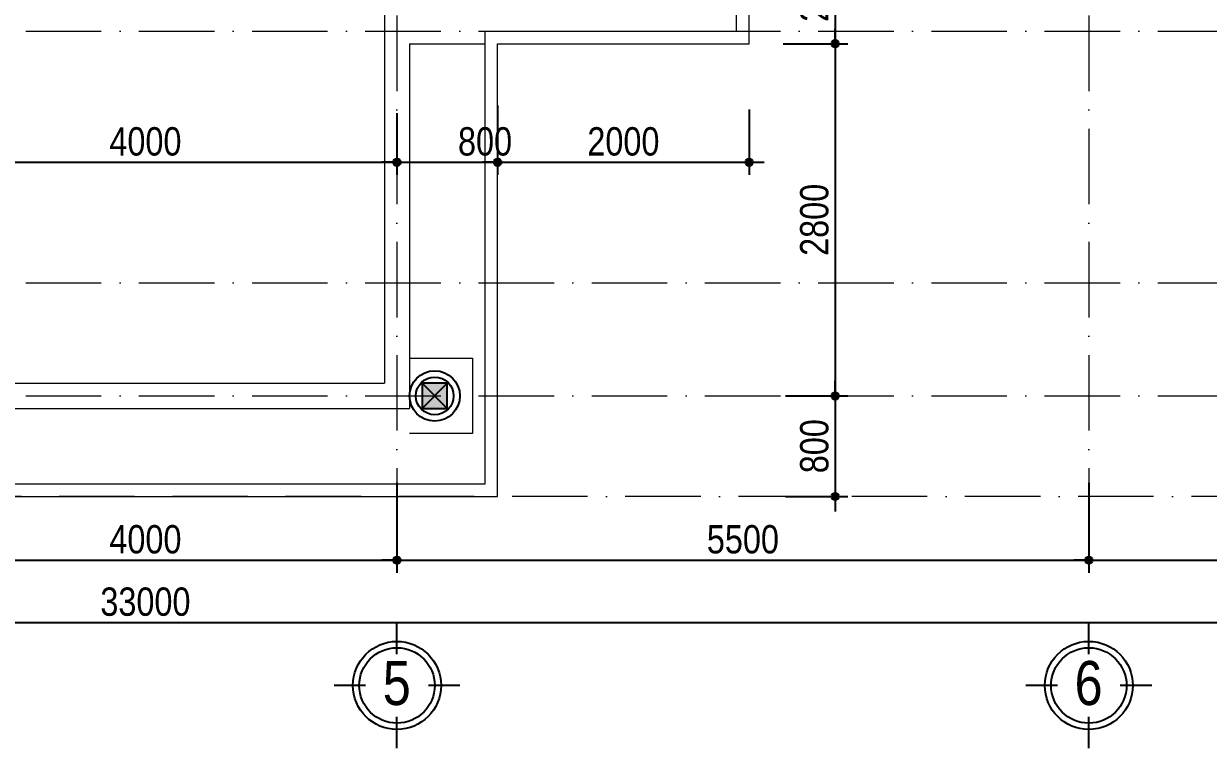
# Model space of a CAD drawing. Header units: millimetres. Extents: x 1201 to 176852, y 279 to 65351.
# Drawn here: x 90501 to 99919, y 18806 to 24568 of the extents above; entities that cross this region are included whole.
import ezdxf
from ezdxf.enums import TextEntityAlignment as Align

# ---------------------------------------------------------------- set-up
doc = ezdxf.new("R2010")
doc.units = ezdxf.units.MM
doc.linetypes.add('ACAD_ISO10W100', pattern=[18, 12, -3, 0, -3])
for name, color, linetype in [('DIM', 1, 'Continuous'), ('TAGS', 60, 'Continuous'), ('TUONG', 131, 'Continuous'), ('WALL', 4, 'Continuous')]:
    doc.layers.add(name, color=color, linetype=linetype)
doc.layers.add('NET-THAY', color=2, linetype='Continuous', lineweight=13)
doc.layers.add('TRUC', color=24, linetype='Continuous', lineweight=0)
doc.styles.add('HEL-CONDENSE', font='')
doc.styles.add('VNI-HELVE-CONDENSEN', font='')
doc.styles.get('HEL-CONDENSE').set_extended_font_data('VNI-Helve-Condense')
doc.styles.get('VNI-HELVE-CONDENSEN').set_extended_font_data('VNI-Helve-Condense')
doc.dimstyles.new('D100', dxfattribs={"dimtxt": 225, "dimasz": 1.2, "dimexe": 100, "dimexo": 0, "dimgap": 50, "dimtad": 1, "dimdec": 0, "dimzin": 13, "dimdsep": 46, "dimtxsty": 'HEL-CONDENSE', "dimblk": 'D50', "dimcen": 0, "dimclrd": 1, "dimclre": 1, "dimclrt": 7, "dimadec": 0, "dimazin": 0, "dimtfac": 1, "dimtdec": 0, "dimtmove": 0, "dimatfit": 3, "dimldrblk": 'D50', "dimfxl": 1, "dimtolj": 1, "dimtzin": 13, "dimarcsym": 0})

# ---------------------------------------------------------------- blocks, each defined once
blk = doc.blocks.new('D50')
at = {"layer": 'DIM'}
blk.add_hatch(color=256, dxfattribs=at).paths.add_polyline_path([(25, 0, 1), (-25, 0, 1)])
blk.add_line((25, 0), (100, 0), dxfattribs=at)
blk.add_circle((0, 0), 25, dxfattribs=at)
blk = doc.blocks.new('*D1183')
at = {"layer": 'DEFPOINTS', "color": 0, "transparency": 16777216}
for p in [(89469, 20917.1), (93469, 20917.1), (93469, 20301.9)]:
    blk.add_point(p, dxfattribs=at)
at = {"layer": 'DIM', "color": 1, "lineweight": -2, "transparency": 16777216}
for p, q in [((89469, 20917.1), (89469, 20201.9)), ((93469, 20917.1), (93469, 20201.9)), ((89470.2, 20301.9), (93467.8, 20301.9))]:
    blk.add_line(p, q, dxfattribs=at)
at = {"layer": 'DIM', "color": 1, "lineweight": -2, "transparency": 16777216, "xscale": 1.199999999999999, "yscale": 1.199999999999999, "zscale": 1.199999999999999, "rotation": 180}
blk.add_blockref('D50', (89469, 20301.9), dxfattribs=at)
at = {"layer": 'DIM', "color": 1, "lineweight": -2, "transparency": 16777216, "xscale": 1.199999999999999, "yscale": 1.199999999999999, "zscale": 1.199999999999999}
blk.add_blockref('D50', (93469, 20301.9), dxfattribs=at)
at = {"layer": 'DIM', "color": 7, "transparency": 16777216, "insert": (91469, 20466.8), "char_height": 225, "attachment_point": 5, "style": 'HEL-CONDENSE'}
blk.add_mtext('\\A1;4000', dxfattribs=at)
blk = doc.blocks.new('*D1184')
at = {"layer": 'DEFPOINTS', "color": 0, "transparency": 16777216}
for p in [(93469, 20917.1), (98969, 20917.1), (98969, 20301.9)]:
    blk.add_point(p, dxfattribs=at)
at = {"layer": 'DIM', "color": 1, "lineweight": -2, "transparency": 16777216}
for p, q in [((93469, 20917.1), (93469, 20201.9)), ((98969, 20917.1), (98969, 20201.9)), ((93470.2, 20301.9), (98967.8, 20301.9))]:
    blk.add_line(p, q, dxfattribs=at)
at = {"layer": 'DIM', "color": 1, "lineweight": -2, "transparency": 16777216, "xscale": 1.199999999999999, "yscale": 1.199999999999999, "zscale": 1.199999999999999, "rotation": 180}
blk.add_blockref('D50', (93469, 20301.9), dxfattribs=at)
at = {"layer": 'DIM', "color": 1, "lineweight": -2, "transparency": 16777216, "xscale": 1.199999999999999, "yscale": 1.199999999999999, "zscale": 1.199999999999999}
blk.add_blockref('D50', (98969, 20301.9), dxfattribs=at)
at = {"layer": 'DIM', "color": 7, "transparency": 16777216, "insert": (96219, 20466.8), "char_height": 225, "attachment_point": 5, "style": 'HEL-CONDENSE'}
blk.add_mtext('\\A1;5500', dxfattribs=at)
blk = doc.blocks.new('*D1185')
at = {"layer": 'DEFPOINTS', "color": 0, "transparency": 16777216}
for p in [(98969, 20917.1), (101969, 20917.1), (101969, 20301.9)]:
    blk.add_point(p, dxfattribs=at)
at = {"layer": 'DIM', "color": 1, "lineweight": -2, "transparency": 16777216}
for p, q in [((98969, 20917.1), (98969, 20201.9)), ((101969, 20917.1), (101969, 20201.9)), ((98970.2, 20301.9), (101967.8, 20301.9))]:
    blk.add_line(p, q, dxfattribs=at)
at = {"layer": 'DIM', "color": 1, "lineweight": -2, "transparency": 16777216, "xscale": 1.199999999999999, "yscale": 1.199999999999999, "zscale": 1.199999999999999, "rotation": 180}
blk.add_blockref('D50', (98969, 20301.9), dxfattribs=at)
at = {"layer": 'DIM', "color": 1, "lineweight": -2, "transparency": 16777216, "xscale": 1.199999999999999, "yscale": 1.199999999999999, "zscale": 1.199999999999999}
blk.add_blockref('D50', (101969, 20301.9), dxfattribs=at)
at = {"layer": 'DIM', "color": 7, "transparency": 16777216, "insert": (100469, 20466.8), "char_height": 225, "attachment_point": 5, "style": 'HEL-CONDENSE'}
blk.add_mtext('\\A1;3000', dxfattribs=at)
blk = doc.blocks.new('*D1187')
at = {"layer": 'DEFPOINTS', "color": 0, "transparency": 16777216}
for p in [(74969, 20917.1), (107969, 20917.1), (107969, 19805.8)]:
    blk.add_point(p, dxfattribs=at)
at = {"layer": 'DIM', "color": 1, "lineweight": -2, "transparency": 16777216}
for p, q in [((74969, 20917.1), (74969, 19705.8)), ((107969, 20917.1), (107969, 19705.8)), ((74970.2, 19805.8), (107967.8, 19805.8))]:
    blk.add_line(p, q, dxfattribs=at)
at = {"layer": 'DIM', "color": 1, "lineweight": -2, "transparency": 16777216, "xscale": 1.199999999999999, "yscale": 1.199999999999999, "zscale": 1.199999999999999, "rotation": 180}
blk.add_blockref('D50', (74969, 19805.8), dxfattribs=at)
at = {"layer": 'DIM', "color": 1, "lineweight": -2, "transparency": 16777216, "xscale": 1.199999999999999, "yscale": 1.199999999999999, "zscale": 1.199999999999999}
blk.add_blockref('D50', (107969, 19805.8), dxfattribs=at)
at = {"layer": 'DIM', "color": 7, "transparency": 16777216, "insert": (91469, 19970.7), "char_height": 225, "attachment_point": 5, "style": 'HEL-CONDENSE'}
blk.add_mtext('\\A1;33000', dxfattribs=at)
blk = doc.blocks.new('A$C206177D3')
at = {"layer": 'TAGS', "ltscale": 1000}
for p, q in [((-36.6, 240.1), (-36.6, 490.1)), ((-286.6, -9.9), (-536.6, -9.9)), ((463.4, -9.9), (213.4, -9.9)), ((-36.6, -509.9), (-36.6, -259.9))]:
    blk.add_line(p, q, dxfattribs=at)
blk.add_circle((-36.6, -9.9), 350, dxfattribs=at)
at = {"layer": 'TAGS', "color": 254, "ltscale": 1000}
blk.add_circle((-36.6, -9.9), 300, dxfattribs=at)
at = {"layer": 'TAGS', "ltscale": 1000, "style": 'VNI-HELVE-CONDENSEN'}
blk.add_attdef('A', text='', height=350, dxfattribs=at).set_placement((-38.3, -165.6), align=Align.CENTER)
blk = doc.blocks.new('*D1134')
at = {"layer": 'DEFPOINTS', "color": 0, "transparency": 16777216}
for p in [(93469, 23855.5), (89469, 23808.4), (93469, 23466.1)]:
    blk.add_point(p, dxfattribs=at)
at = {"layer": 'DIM', "color": 1, "lineweight": -2, "transparency": 16777216}
for p, q in [((93469, 23855.5), (93469, 23366.1)), ((89469, 23808.4), (89469, 23366.1)), ((89470.2, 23466.1), (93467.8, 23466.1))]:
    blk.add_line(p, q, dxfattribs=at)
at = {"layer": 'DIM', "color": 1, "lineweight": -2, "transparency": 16777216, "xscale": 1.199999999999999, "yscale": 1.199999999999999, "zscale": 1.199999999999999, "rotation": 180}
blk.add_blockref('D50', (89469, 23466.1), dxfattribs=at)
at = {"layer": 'DIM', "color": 1, "lineweight": -2, "transparency": 16777216, "xscale": 1.199999999999999, "yscale": 1.199999999999999, "zscale": 1.199999999999999}
blk.add_blockref('D50', (93469, 23466.1), dxfattribs=at)
at = {"layer": 'DIM', "color": 7, "transparency": 16777216, "insert": (91469, 23631), "char_height": 225, "attachment_point": 5, "style": 'HEL-CONDENSE'}
blk.add_mtext('\\A1;4000', dxfattribs=at)
blk = doc.blocks.new('*D1135')
at = {"layer": 'DEFPOINTS', "color": 0, "transparency": 16777216}
for p in [(94269, 23918.1), (96269, 23887.3), (96269, 23466.1)]:
    blk.add_point(p, dxfattribs=at)
at = {"layer": 'DIM', "color": 1, "lineweight": -2, "transparency": 16777216}
for p, q in [((94269, 23918.1), (94269, 23366.1)), ((96269, 23887.3), (96269, 23366.1)), ((94270.2, 23466.1), (96267.8, 23466.1))]:
    blk.add_line(p, q, dxfattribs=at)
at = {"layer": 'DIM', "color": 1, "lineweight": -2, "transparency": 16777216, "xscale": 1.199999999999999, "yscale": 1.199999999999999, "zscale": 1.199999999999999, "rotation": 180}
blk.add_blockref('D50', (94269, 23466.1), dxfattribs=at)
at = {"layer": 'DIM', "color": 1, "lineweight": -2, "transparency": 16777216, "xscale": 1.199999999999999, "yscale": 1.199999999999999, "zscale": 1.199999999999999}
blk.add_blockref('D50', (96269, 23466.1), dxfattribs=at)
at = {"layer": 'DIM', "color": 7, "transparency": 16777216, "insert": (95269, 23631), "char_height": 225, "attachment_point": 5, "style": 'HEL-CONDENSE'}
blk.add_mtext('\\A1;2000', dxfattribs=at)
blk = doc.blocks.new('*D1136')
at = {"layer": 'DEFPOINTS', "color": 0, "transparency": 16777216}
for p in [(96735.2, 26508.4), (96539.1, 24408.4), (96952.6, 24408.4)]:
    blk.add_point(p, dxfattribs=at)
at = {"layer": 'DIM', "color": 1, "lineweight": -2, "transparency": 16777216}
for p, q in [((96735.2, 26508.4), (97052.6, 26508.4)), ((96952.6, 26507.2), (96952.6, 24409.6)), ((96539.1, 24408.4), (97052.6, 24408.4))]:
    blk.add_line(p, q, dxfattribs=at)
at = {"layer": 'DIM', "color": 1, "lineweight": -2, "transparency": 16777216, "xscale": 1.199999999999999, "yscale": 1.199999999999999, "zscale": 1.199999999999999}
for p, rotation in [((96952.6, 26508.4), 90), ((96952.6, 24408.4), 270)]:
    blk.add_blockref('D50', p, dxfattribs=dict(at, rotation=rotation))
at = {"layer": 'DIM', "color": 7, "transparency": 16777216, "insert": (96787.7, 24870.1), "char_height": 225, "attachment_point": 5, "rotation": 90, "style": 'HEL-CONDENSE'}
blk.add_mtext('\\A1;2100', dxfattribs=at)
blk = doc.blocks.new('*D1137')
at = {"layer": 'DEFPOINTS', "color": 0, "transparency": 16777216}
for p in [(96539.1, 24408.4), (96557.3, 21608.4), (96952.6, 21608.4)]:
    blk.add_point(p, dxfattribs=at)
at = {"layer": 'DIM', "color": 1, "lineweight": -2, "transparency": 16777216}
for p, q in [((96539.1, 24408.4), (97052.6, 24408.4)), ((96952.6, 24407.2), (96952.6, 21609.6)), ((96557.3, 21608.4), (97052.6, 21608.4))]:
    blk.add_line(p, q, dxfattribs=at)
at = {"layer": 'DIM', "color": 1, "lineweight": -2, "transparency": 16777216, "xscale": 1.199999999999999, "yscale": 1.199999999999999, "zscale": 1.199999999999999}
for p, rotation in [((96952.6, 24408.4), 90), ((96952.6, 21608.4), 270)]:
    blk.add_blockref('D50', p, dxfattribs=dict(at, rotation=rotation))
at = {"layer": 'DIM', "color": 7, "transparency": 16777216, "insert": (96787.7, 23008.4), "char_height": 225, "attachment_point": 5, "rotation": 90, "style": 'HEL-CONDENSE'}
blk.add_mtext('\\A1;2800', dxfattribs=at)
blk = doc.blocks.new('*D1141')
at = {"layer": 'DEFPOINTS', "color": 0, "transparency": 16777216}
for p in [(96557.3, 21608.4), (96557.3, 20808.4), (96952.6, 20808.4)]:
    blk.add_point(p, dxfattribs=at)
at = {"layer": 'DIM', "color": 1, "lineweight": -2, "transparency": 16777216}
for p, q in [((96557.3, 21608.4), (97052.6, 21608.4)), ((96952.6, 21607.2), (96952.6, 20809.6)), ((96557.3, 20808.4), (97052.6, 20808.4))]:
    blk.add_line(p, q, dxfattribs=at)
at = {"layer": 'DIM', "color": 1, "lineweight": -2, "transparency": 16777216, "xscale": 1.199999999999999, "yscale": 1.199999999999999, "zscale": 1.199999999999999}
for p, rotation in [((96952.6, 21608.4), 90), ((96952.6, 20808.4), 270)]:
    blk.add_blockref('D50', p, dxfattribs=dict(at, rotation=rotation))
at = {"layer": 'DIM', "color": 7, "transparency": 16777216, "insert": (96787.7, 21208.4), "char_height": 225, "attachment_point": 5, "rotation": 90, "style": 'HEL-CONDENSE'}
blk.add_mtext('\\A1;800', dxfattribs=at)
blk = doc.blocks.new('*D1142')
at = {"layer": 'DEFPOINTS', "color": 0, "transparency": 16777216}
for p in [(93469, 23855.5), (94269, 23918.1), (94269, 23466.1)]:
    blk.add_point(p, dxfattribs=at)
at = {"layer": 'DIM', "color": 1, "lineweight": -2, "transparency": 16777216}
for p, q in [((93469, 23855.5), (93469, 23366.1)), ((94269, 23918.1), (94269, 23366.1)), ((93470.2, 23466.1), (94267.8, 23466.1))]:
    blk.add_line(p, q, dxfattribs=at)
at = {"layer": 'DIM', "color": 1, "lineweight": -2, "transparency": 16777216, "xscale": 1.199999999999999, "yscale": 1.199999999999999, "zscale": 1.199999999999999, "rotation": 180}
blk.add_blockref('D50', (93469, 23466.1), dxfattribs=at)
at = {"layer": 'DIM', "color": 1, "lineweight": -2, "transparency": 16777216, "xscale": 1.199999999999999, "yscale": 1.199999999999999, "zscale": 1.199999999999999}
blk.add_blockref('D50', (94269, 23466.1), dxfattribs=at)
at = {"layer": 'DIM', "color": 7, "transparency": 16777216, "insert": (94169, 23631), "char_height": 225, "attachment_point": 5, "style": 'HEL-CONDENSE'}
blk.add_mtext('\\A1;800', dxfattribs=at)
blk = doc.blocks.new('A$C225A2996')
at = {"layer": 'WALL'}
blk.add_hatch(color=4, dxfattribs=at).paths.add_polyline_path([(531.4, 81.6), (731.4, 81.6), (731.4, 281.6), (531.4, 281.6)])
at = {"layer": 'WALL', "color": 4}
for p, q in [((531.4, 281.6), (731.4, 81.6)), ((531.4, 81.6), (731.4, 281.6))]:
    blk.add_line(p, q, dxfattribs=at)
blk.add_lwpolyline([(531.4, 81.6), (731.4, 81.6), (731.4, 281.6), (531.4, 281.6)], close=True, dxfattribs=at)

msp = doc.modelspace()

# ---------------------------------------------------------------- linework, layer by layer
at = {"layer": 'NET-THAY'}
for p, q in [((93369.008, 26208.429, 6450), (93369.008, 21708.429, 6450)), ((96269.008, 24408.429, 6450), (96269.008, 26208.429, 6450)), ((93569.008, 24408.429, 6450), (94169.008, 24408.429, 6450)), ((93569.008, 24408.429, 6450), (93569.008, 21508.429, 6450)), ((94269.008, 20808.429, 6450), (94269.008, 24408.429, 6450)), ((94269.008, 24408.429, 6450), (96269.008, 24408.429, 6450)), ((93569.008, 21908.429, 6450), (94069.008, 21908.429, 6450)), ((94069.008, 21908.429, 6450), (94069.008, 21308.429, 6450)), ((89569.008, 21708.429, 6450), (93369.008, 21708.429, 6450)), ((89369.008, 21508.429, 6450), (93569.008, 21508.429, 6450)), ((94069.008, 21308.429, 6450), (93569.008, 21308.429, 6450)), ((88669.008, 20808.429, 6450), (94269.008, 20808.429, 6450))]:
    msp.add_line(p, q, dxfattribs=at)
at = {"layer": 'NET-THAY', "elevation": 6450}
msp.add_lwpolyline([(86769.008, 26208.429), (86769.008, 24508.429), (88769.008, 24508.429), (88769.008, 20908.429), (94169.008, 20908.429), (94169.008, 24508.429), (96169.008, 24508.429), (96169.008, 26208.429)], dxfattribs=at)
at = {"layer": 'TRUC', "linetype": 'ACAD_ISO10W100', "ltscale": 50, "elevation": 6450}
msp.add_lwpolyline([(72515.024, 37234.209), (110285.336, 37234.209), (110285.336, 20808.429), (72515.024, 20808.429)], close=True, dxfattribs=at)
for points in [[(93469.008, 37234.209), (93469.008, 20808.429)], [(98969.008, 37234.209), (98969.008, 20808.429)], [(72515.024, 24508.429), (110285.336, 24508.429)], [(72515.024, 22508.429), (110285.336, 22508.429)], [(72515.024, 21608.429), (110285.336, 21608.429)]]:
    msp.add_lwpolyline(points, dxfattribs=at)
at = {"layer": 'TUONG'}
for radius in [200, 200, 200, 150]:
    msp.add_circle((93768.902, 21608.429, 6450), radius, dxfattribs=at)

# ---------------------------------------------------------------- block references
at = {"layer": 'TAGS', "ltscale": 1000}
ref = msp.add_blockref('A$C206177D3', (93505.63, 19315.611, 6450), dxfattribs=at)
ref.add_attrib('A', '5', dxfattribs={"color": 7, "ltscale": 1000, "height": 350, "style": 'VNI-HELVE-CONDENSEN'}).set_placement((93467.326, 19149.973, 6450), align=Align.CENTER)
ref = msp.add_blockref('A$C206177D3', (99005.63, 19315.611, 6450), dxfattribs=at)
ref.add_attrib('A', '6', dxfattribs={"color": 7, "ltscale": 1000, "height": 350, "style": 'VNI-HELVE-CONDENSEN'}).set_placement((98967.326, 19149.973, 6450), align=Align.CENTER)
at = {"layer": 'TUONG', "color": 4}
msp.add_blockref('A$C225A2996', (93137.512, 21426.796, 6450), dxfattribs=at)

# ---------------------------------------------------------------- dimensions: what is measured, and where the dimension line sits
at = {"layer": 'DIM'}
dim = msp.add_linear_dim(base=(96952.624, 24408.429, 6450), p1=(96735.235, 26508.429, 6450), p2=(96539.082, 24408.429, 6450), angle=90, dimstyle='D100', dxfattribs=at)
dim.commit()
dim.dimension.update_dxf_attribs({"geometry": '*D1136', "text_midpoint": (96952.624, 24870.095, 6450), "dimtype": 160})
for base, p1, p2, angle, picture, middle in [((96952.624, 21608.429, 6450), (96539.082, 24408.429, 6450), (96557.267, 21608.429, 6450), 90, '*D1137', (96787.724, 23008.429, 6450)), ((96952.624, 20808.429, 6450), (96557.267, 21608.429, 6450), (96557.267, 20808.429, 6450), 90, '*D1141', (96787.724, 21208.429, 6450)), ((93469.008, 20301.932, 6450), (89469.008, 20917.068, 6450), (93469.008, 20917.068, 6450), 180, '*D1183', (91469.008, 20466.832, 6450)), ((98969.008, 20301.932, 6450), (93469.008, 20917.068, 6450), (98969.008, 20917.068, 6450), 180, '*D1184', (96219.008, 20466.832, 6450)), ((101969.008, 20301.932, 6450), (98969.008, 20917.068, 6450), (101969.008, 20917.068, 6450), 180, '*D1185', (100469.008, 20466.832, 6450))]:
    dim = msp.add_linear_dim(base=base, p1=p1, p2=p2, angle=angle, dimstyle='D100', override={"dimtmove": 1}, dxfattribs=at)
    dim.commit()
    dim.dimension.update_dxf_attribs({"geometry": picture, "text_midpoint": middle})
for base, p1, p2, picture, middle in [((93469.008, 23466.147, 6450), (89469.008, 23808.429, 6450), (93469.008, 23855.523, 6450), '*D1134', (91469.008, 23631.047, 6450)), ((96269.008, 23466.147, 6450), (94269.008, 23918.066, 6450), (96269.008, 23887.288, 6450), '*D1135', (95269.008, 23631.047, 6450))]:
    dim = msp.add_linear_dim(base=base, p1=p1, p2=p2, dimstyle='D100', override={"dimtmove": 1}, dxfattribs=at)
    dim.commit()
    dim.dimension.update_dxf_attribs({"geometry": picture, "text_midpoint": middle})
dim = msp.add_linear_dim(base=(94269.008, 23466.147, 6450), p1=(93469.008, 23855.523, 6450), p2=(94269.008, 23918.066, 6450), dimstyle='D100', override={"dimtmove": 1}, dxfattribs=at)
dim.commit()
dim.dimension.update_dxf_attribs({"geometry": '*D1142', "text_midpoint": (94169.008, 23466.147, 6450), "dimtype": 160})
dim = msp.add_aligned_dim(p1=(74969.008, 20917.068, 6450), p2=(107969.008, 20917.068, 6450), distance=-1111.311, dimstyle='D100', dxfattribs=at)
dim.commit()
dim.dimension.update_dxf_attribs({"geometry": '*D1187', "text_midpoint": (91469.008, 19970.658, 6450)})

doc.saveas('drawing.dxf')
